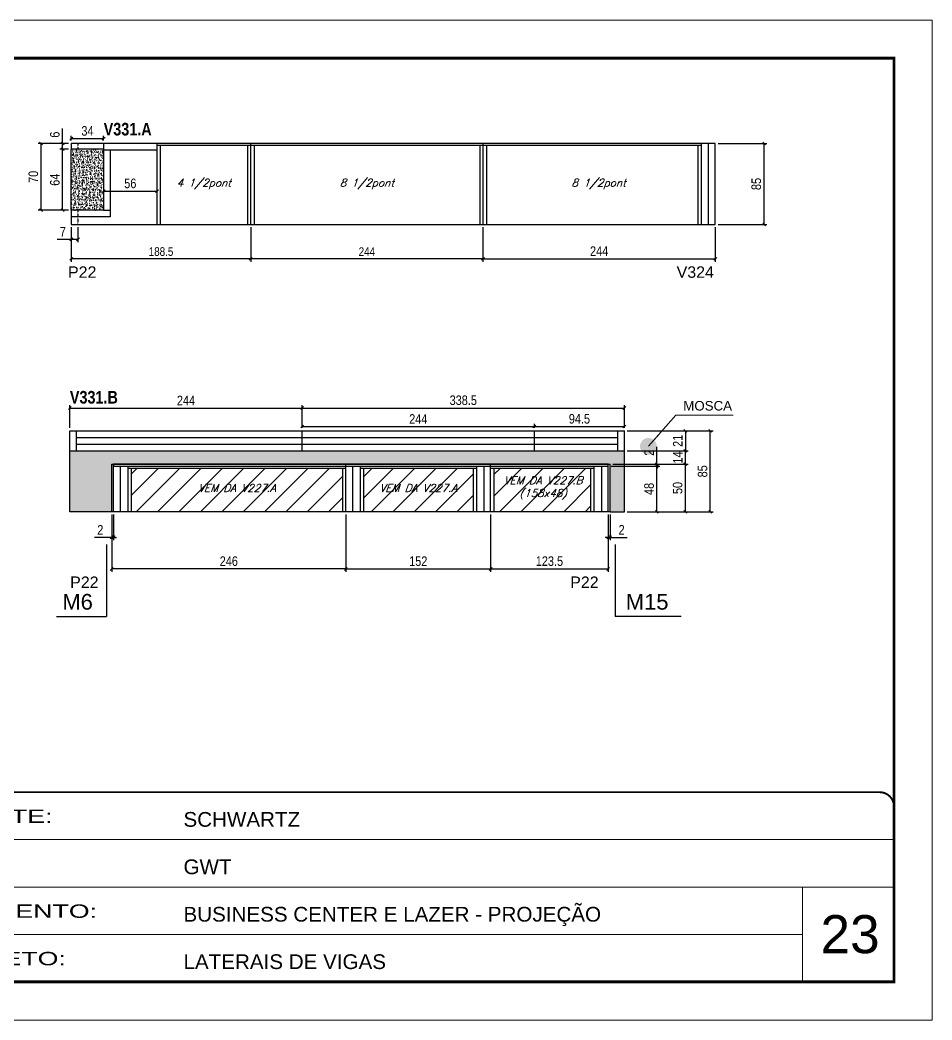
# Model space of a CAD drawing. Extents: x 13154 to 22413, y 1253 to 30260.
# Drawn here: x 16865 to 17823, y 23076 to 24126 of the extents above; entities that cross this region are included whole.
import ezdxf

# ---------------------------------------------------------------- set-up
doc = ezdxf.new("R2010")
doc.units = 0
for name, pattern in [('CONTINUO', [0]), ('DASHED', [0.75, 0.5, -0.25]), ('HIDDEN', [0.375, 0.25, -0.125])]:
    doc.linetypes.add(name, pattern=pattern)
for name, color, linetype in [('5', 5, 'Continuous'), ('COTA', 241, 'Continuous'), ('NOMENCLATURA', 7, 'Continuous'), ('Painéis', 200, 'Continuous'), ('SARR_2.2x7', 40, 'Continuous'), ('SARR_3.5x7', 81, 'Continuous'), ('texto', 7, 'Continuous')]:
    doc.layers.add(name, color=color, linetype=linetype)
for name, color, linetype, lineweight in [('CARIMBO', 255, 'Continuous', 9), ('Folhas', 255, 'Continuous', 9), ('Hachura', 251, 'Continuous', 9), ('SARRAFO DE PRESSAO', 251, 'DASHED', 9)]:
    doc.layers.add(name, color=color, linetype=linetype, lineweight=lineweight)
doc.styles.add('ARIAL', font='arial.ttf')
doc.styles.add('COTA TECNICA', font='techl___.ttf', dxfattribs={"height": 10})
doc.styles.add('COTA TECNICA-50', font='techl___.ttf', dxfattribs={"height": 9})
doc.styles.add('Romans', font='romans.shx')
doc.styles.get("Standard").update_dxf_attribs({"font": 'arial.ttf'})
doc.styles.add('TECNICA', font='techb___.ttf', dxfattribs={"height": 10})
doc.styles.add('Tecnologia', font='')
doc.styles.get('Tecnologia').set_extended_font_data('Forgotten Futurist')
doc.dimstyles.new('3x', dxfattribs={"dimtxt": 10, "dimasz": 5, "dimexe": 7, "dimexo": 5, "dimgap": 4, "dimtad": 1, "dimdec": 4, "dimlfac": 0.333333, "dimdsep": 46, "dimtxsty": 'Standard', "dimblk": 'DOT', "dimcen": 0.09, "dimclrd": 1, "dimclre": 1, "dimclrt": 2, "dimadec": 0, "dimazin": 2, "dimtfac": 1, "dimtdec": 4, "dimtmove": 0, "dimatfit": 3, "dimldrblk": 'DOT', "dimfxl": 1, "dimtolj": 1, "dimtzin": 0, "dimlwd": 9, "dimlwe": 9, "dimarcsym": 0})
doc.dimstyles.new('COTA PAINEL-50', dxfattribs={"dimtxt": 9, "dimasz": 3, "dimexe": 3, "dimexo": 3, "dimgap": 3, "dimtad": 1, "dimdec": 1, "dimzin": 12, "dimdsep": 46, "dimtxsty": 'COTA TECNICA-50', "dimblk1": 'OBLIQUE', "dimblk2": 'OBLIQUE', "dimsah": 1, "dimcen": 0.9, "dimclrd": 4, "dimclre": 4, "dimclrt": 240, "dimadec": 1, "dimazin": 3, "dimtfac": 1, "dimtdec": 1, "dimtmove": 0, "dimatfit": 3, "dimfxl": 1, "dimtolj": 1, "dimtzin": 12, "dimarcsym": 0})
doc.dimstyles.new('PAINEL', dxfattribs={"dimtxt": 10, "dimasz": 3, "dimexe": 3, "dimexo": 3, "dimgap": 3, "dimtad": 1, "dimdec": 1, "dimzin": 12, "dimdsep": 46, "dimtxsty": 'COTA TECNICA', "dimblk1": 'OBLIQUE', "dimblk2": 'OBLIQUE', "dimsah": 1, "dimcen": 0.9, "dimclrd": 4, "dimclre": 4, "dimclrt": 240, "dimadec": 1, "dimazin": 3, "dimtfac": 1, "dimtdec": 1, "dimtmove": 0, "dimatfit": 3, "dimfxl": 1, "dimtolj": 1, "dimtzin": 12, "dimarcsym": 0})

# ---------------------------------------------------------------- blocks, each defined once
blk = doc.blocks.new('9999999999')
at = {"color": 30, "linetype": 'CONTINUO'}
for p, q in [((98564.6, 34379.6), (99584, 34379.6)), ((98564.6, 34329.8), (99488, 34329.8)), ((99584, 34329.8), (99488, 34329.8)), ((99488, 34329.8), (99488, 34230.2)), ((98564.6, 34280), (99488, 34280))]:
    blk.add_line(p, q, dxfattribs=at)
at = {"color": 30, "linetype": 'CONTINUO', "const_width": 2}
blk.add_lwpolyline([(99584, 34230.2), (99584, 34414.4, 0.414214), (99569, 34429.4), (98229, 34429.4, 0.414214), (98214, 34414.4), (98214, 34245.2, 0.414214), (98229, 34230.2), (99584, 34230.2)], format="xyb", dxfattribs=at)
at = {"layer": 'Folhas'}
blk.add_lwpolyline([(98139, 34190.2), (99624, 34190.2), (99624, 35240.2), (98139, 35240.2)], close=True, dxfattribs=at)
at = {"layer": 'Folhas', "color": 30, "const_width": 3}
blk.add_lwpolyline([(98214, 34230.2), (99584, 34230.2), (99584, 35200.2), (98214, 35200.2)], close=True, dxfattribs=at)
at = {"color": 7, "linetype": 'Continuous', "ltscale": 5, "style": 'ARIAL'}
for s, height, p in [('SCHWARTZ', 15.48, (98837.7, 34393.1)), ('GWT', 15.48, (98837.7, 34343.3)), ('BUSINESS CENTER E LAZER - PROJEÇÃO', 15.483, (98837.7, 34293.5)), ('LATERAIS DE VIGAS', 15.483, (98837.7, 34243.7))]:
    blk.add_text(s, height=height, dxfattribs=at).set_placement(p)
at = {"layer": 'Folhas', "color": 7, "style": 'Tecnologia', "width": 1.5}
for s, p in [('CLIENTE:', (98573.7, 34397.2)), ('PAVIMENTO:', (98573.7, 34297.5)), ('PROJETO:', (98573.7, 34247.7))]:
    blk.add_text(s, height=14, dxfattribs=at).set_placement(p)
blk = doc.blocks.new('_Oblique')
at = {"color": 0, "linetype": 'ByBlock', "lineweight": -2}
blk.add_line((-0.5, -0.5), (0.5, 0.5), dxfattribs=at)
blk = doc.blocks.new('*D128')
at = {"layer": 'COTA', "color": 4, "linetype": 'ByBlock', "lineweight": -2, "transparency": 16777216}
for p, q in [((17107.2, 23908.6), (17107.2, 23872.5)), ((17351.2, 23908.6), (17351.2, 23872.5)), ((17351.2, 23875.5), (17107.2, 23875.5))]:
    blk.add_line(p, q, dxfattribs=at)
at = {"layer": 'Defpoints', "color": 0, "linetype": 'ByBlock', "transparency": 16777216}
for p in [(17107.2, 23911.6), (17351.2, 23911.6), (17107.2, 23875.5)]:
    blk.add_point(p, dxfattribs=at)
at = {"layer": 'COTA', "color": 4, "linetype": 'ByBlock', "lineweight": -2, "transparency": 16777216, "xscale": 3, "yscale": 3, "zscale": 3, "rotation": 180}
blk.add_blockref('_Oblique', (17107.2, 23875.5), dxfattribs=at)
at = {"layer": 'COTA', "color": 4, "linetype": 'ByBlock', "lineweight": -2, "transparency": 16777216, "xscale": 3, "yscale": 3, "zscale": 3}
blk.add_blockref('_Oblique', (17351.2, 23875.5), dxfattribs=at)
at = {"layer": 'COTA', "color": 240, "linetype": 'ByBlock', "transparency": 16777216, "insert": (17229.2, 23883.1), "char_height": 9, "attachment_point": 5, "style": 'COTA TECNICA-50'}
blk.add_mtext('\\A1;244', dxfattribs=at)
blk = doc.blocks.new('*D958')
at = {"layer": 'COTA', "color": 4, "linetype": 'ByBlock', "lineweight": -2, "transparency": 16777216}
for p, q in [((16918.7, 23908.6), (16918.7, 23872.5)), ((17107.2, 23908.6), (17107.2, 23872.5)), ((17107.2, 23875.5), (16918.7, 23875.5))]:
    blk.add_line(p, q, dxfattribs=at)
at = {"layer": 'Defpoints', "color": 0, "linetype": 'ByBlock', "transparency": 16777216}
for p in [(16918.7, 23911.6), (17107.2, 23911.6), (16918.7, 23875.5)]:
    blk.add_point(p, dxfattribs=at)
at = {"layer": 'COTA', "color": 4, "linetype": 'ByBlock', "lineweight": -2, "transparency": 16777216, "xscale": 3, "yscale": 3, "zscale": 3, "rotation": 180}
blk.add_blockref('_Oblique', (16918.7, 23875.5), dxfattribs=at)
at = {"layer": 'COTA', "color": 4, "linetype": 'ByBlock', "lineweight": -2, "transparency": 16777216, "xscale": 3, "yscale": 3, "zscale": 3}
blk.add_blockref('_Oblique', (17107.2, 23875.5), dxfattribs=at)
at = {"layer": 'COTA', "color": 240, "linetype": 'ByBlock', "transparency": 16777216, "insert": (17013, 23883.1), "char_height": 9, "attachment_point": 5, "style": 'COTA TECNICA-50'}
blk.add_mtext('\\A1;188.5', dxfattribs=at)
blk = doc.blocks.new('*D959')
at = {"layer": 'COTA', "color": 4, "linetype": 'ByBlock', "lineweight": -2, "transparency": 16777216}
for p, q in [((17351.2, 23908.6), (17351.2, 23872.5)), ((17595.2, 23908.6), (17595.2, 23872.5)), ((17351.2, 23875.5), (17595.2, 23875.5))]:
    blk.add_line(p, q, dxfattribs=at)
at = {"layer": 'Defpoints', "color": 0, "linetype": 'ByBlock', "transparency": 16777216}
for p in [(17351.2, 23911.6), (17595.2, 23911.6), (17595.2, 23875.5)]:
    blk.add_point(p, dxfattribs=at)
at = {"layer": 'COTA', "color": 4, "linetype": 'ByBlock', "lineweight": -2, "transparency": 16777216, "xscale": 3, "yscale": 3, "zscale": 3, "rotation": 180}
blk.add_blockref('_Oblique', (17351.2, 23875.5), dxfattribs=at)
at = {"layer": 'COTA', "color": 4, "linetype": 'ByBlock', "lineweight": -2, "transparency": 16777216, "xscale": 3, "yscale": 3, "zscale": 3}
blk.add_blockref('_Oblique', (17595.2, 23875.5), dxfattribs=at)
at = {"layer": 'COTA', "color": 240, "linetype": 'ByBlock', "transparency": 16777216, "insert": (17473.2, 23883.6), "char_height": 10, "attachment_point": 5, "style": 'COTA TECNICA'}
blk.add_mtext('\\A1;244', dxfattribs=at)
blk = doc.blocks.new('*D960')
at = {"layer": 'COTA', "color": 4, "linetype": 'ByBlock', "lineweight": -2, "transparency": 16777216}
for p, q in [((17598.2, 23996.6), (17649.5, 23996.6)), ((17646.5, 23911.6), (17646.5, 23996.6)), ((17598.2, 23911.6), (17649.5, 23911.6))]:
    blk.add_line(p, q, dxfattribs=at)
at = {"layer": 'Defpoints', "color": 0, "linetype": 'ByBlock', "transparency": 16777216}
for p in [(17595.2, 23996.6), (17646.5, 23996.6), (17595.2, 23911.6)]:
    blk.add_point(p, dxfattribs=at)
at = {"layer": 'COTA', "color": 4, "linetype": 'ByBlock', "lineweight": -2, "transparency": 16777216, "xscale": 3, "yscale": 3, "zscale": 3}
for p, rotation in [((17646.5, 23996.6), 90), ((17646.5, 23911.6), 270)]:
    blk.add_blockref('_Oblique', p, dxfattribs=dict(at, rotation=rotation))
at = {"layer": 'COTA', "color": 240, "linetype": 'ByBlock', "transparency": 16777216, "insert": (17638.3, 23954.1), "char_height": 10, "attachment_point": 5, "rotation": 90, "style": 'COTA TECNICA'}
blk.add_mtext('\\A1;85', dxfattribs=at)
blk = doc.blocks.new('*D961')
at = {"layer": 'COTA', "color": 4, "linetype": 'ByBlock', "lineweight": -2, "transparency": 16777216}
for p, q in [((16918.7, 23908.6), (16918.7, 23892.9)), ((16925.7, 23908.6), (16925.7, 23892.9)), ((16918.7, 23895.9), (16904, 23895.9)), ((16925.7, 23895.9), (16918.7, 23895.9))]:
    blk.add_line(p, q, dxfattribs=at)
at = {"layer": 'Defpoints', "color": 0, "linetype": 'ByBlock', "transparency": 16777216}
for p in [(16918.7, 23911.6), (16925.7, 23911.6), (16918.7, 23895.9)]:
    blk.add_point(p, dxfattribs=at)
at = {"layer": 'COTA', "color": 4, "linetype": 'ByBlock', "lineweight": -2, "transparency": 16777216, "xscale": 3, "yscale": 3, "zscale": 3, "rotation": 180}
blk.add_blockref('_Oblique', (16918.7, 23895.9), dxfattribs=at)
at = {"layer": 'COTA', "color": 4, "linetype": 'ByBlock', "lineweight": -2, "transparency": 16777216, "xscale": 3, "yscale": 3, "zscale": 3}
blk.add_blockref('_Oblique', (16925.7, 23895.9), dxfattribs=at)
at = {"layer": 'COTA', "color": 240, "linetype": 'ByBlock', "transparency": 16777216, "insert": (16909.9, 23903.9), "char_height": 10, "attachment_point": 5, "style": 'COTA TECNICA'}
blk.add_mtext('\\A1;7', dxfattribs=at)
blk = doc.blocks.new('*D962')
at = {"layer": 'COTA', "color": 4, "linetype": 'ByBlock', "lineweight": -2, "transparency": 16777216}
for p, q in [((16915.7, 23990.6), (16906.6, 23990.6)), ((16909.6, 23926.6), (16909.6, 23990.6)), ((16915.7, 23926.6), (16906.6, 23926.6))]:
    blk.add_line(p, q, dxfattribs=at)
at = {"layer": 'Defpoints', "color": 0, "linetype": 'ByBlock', "transparency": 16777216}
for p in [(16909.6, 23990.6), (16918.7, 23990.6), (16918.7, 23926.6)]:
    blk.add_point(p, dxfattribs=at)
at = {"layer": 'COTA', "color": 4, "linetype": 'ByBlock', "lineweight": -2, "transparency": 16777216, "xscale": 3, "yscale": 3, "zscale": 3}
for p, rotation in [((16909.6, 23990.6), 90), ((16909.6, 23926.6), 270)]:
    blk.add_blockref('_Oblique', p, dxfattribs=dict(at, rotation=rotation))
at = {"layer": 'COTA', "color": 240, "linetype": 'ByBlock', "transparency": 16777216, "insert": (16901.5, 23958.6), "char_height": 10, "attachment_point": 5, "rotation": 90, "style": 'COTA TECNICA'}
blk.add_mtext('\\A1;64', dxfattribs=at)
blk = doc.blocks.new('*D963')
at = {"layer": 'COTA', "color": 4, "linetype": 'ByBlock', "lineweight": -2, "transparency": 16777216}
for p, q in [((16915.7, 23996.6), (16884, 23996.6)), ((16887, 23926.6), (16887, 23996.6)), ((16915.7, 23926.6), (16884, 23926.6))]:
    blk.add_line(p, q, dxfattribs=at)
at = {"layer": 'Defpoints', "color": 0, "linetype": 'ByBlock', "transparency": 16777216}
for p in [(16887, 23996.6), (16918.7, 23996.6), (16918.7, 23926.6)]:
    blk.add_point(p, dxfattribs=at)
at = {"layer": 'COTA', "color": 4, "linetype": 'ByBlock', "lineweight": -2, "transparency": 16777216, "xscale": 3, "yscale": 3, "zscale": 3}
for p, rotation in [((16887, 23996.6), 90), ((16887, 23926.6), 270)]:
    blk.add_blockref('_Oblique', p, dxfattribs=dict(at, rotation=rotation))
at = {"layer": 'COTA', "color": 240, "linetype": 'ByBlock', "transparency": 16777216, "insert": (16878.9, 23961.6), "char_height": 10, "attachment_point": 5, "rotation": 90, "style": 'COTA TECNICA'}
blk.add_mtext('\\A1;70', dxfattribs=at)
blk = doc.blocks.new('*D964')
at = {"layer": 'COTA', "color": 4, "linetype": 'ByBlock', "lineweight": -2, "transparency": 16777216}
for p, q in [((16909.6, 23996.6), (16909.6, 24012.3)), ((16915.7, 23996.6), (16906.6, 23996.6)), ((16909.6, 23990.6), (16909.6, 23996.6)), ((16915.7, 23990.6), (16906.6, 23990.6))]:
    blk.add_line(p, q, dxfattribs=at)
at = {"layer": 'Defpoints', "color": 0, "linetype": 'ByBlock', "transparency": 16777216}
for p in [(16909.6, 23996.6), (16918.7, 23996.6), (16918.7, 23990.6)]:
    blk.add_point(p, dxfattribs=at)
at = {"layer": 'COTA', "color": 4, "linetype": 'ByBlock', "lineweight": -2, "transparency": 16777216, "xscale": 3, "yscale": 3, "zscale": 3}
for p, rotation in [((16909.6, 23996.6), 90), ((16909.6, 23990.6), 270)]:
    blk.add_blockref('_Oblique', p, dxfattribs=dict(at, rotation=rotation))
at = {"layer": 'COTA', "color": 240, "linetype": 'ByBlock', "transparency": 16777216, "insert": (16901.5, 24005.9), "char_height": 10, "attachment_point": 5, "rotation": 90, "style": 'COTA TECNICA'}
blk.add_mtext('\\A1;6', dxfattribs=at)
blk = doc.blocks.new('*D965')
at = {"layer": 'COTA', "color": 4, "linetype": 'ByBlock', "lineweight": -2, "transparency": 16777216}
for p, q in [((16918.7, 23999.6), (16918.7, 24004.6)), ((16952.7, 23999.6), (16952.7, 24004.6)), ((16952.7, 24001.6), (16918.7, 24001.6))]:
    blk.add_line(p, q, dxfattribs=at)
at = {"layer": 'Defpoints', "color": 0, "linetype": 'ByBlock', "transparency": 16777216}
for p in [(16918.7, 24001.6), (16918.7, 23996.6), (16952.7, 23996.6)]:
    blk.add_point(p, dxfattribs=at)
at = {"layer": 'COTA', "color": 4, "linetype": 'ByBlock', "lineweight": -2, "transparency": 16777216, "xscale": 3, "yscale": 3, "zscale": 3, "rotation": 180}
blk.add_blockref('_Oblique', (16918.7, 24001.6), dxfattribs=at)
at = {"layer": 'COTA', "color": 4, "linetype": 'ByBlock', "lineweight": -2, "transparency": 16777216, "xscale": 3, "yscale": 3, "zscale": 3}
blk.add_blockref('_Oblique', (16952.7, 24001.6), dxfattribs=at)
at = {"layer": 'COTA', "color": 240, "linetype": 'ByBlock', "transparency": 16777216, "insert": (16935.7, 24009.8), "char_height": 10, "attachment_point": 5, "style": 'COTA TECNICA'}
blk.add_mtext('\\A1;34', dxfattribs=at)
blk = doc.blocks.new('*D966')
at = {"layer": 'COTA', "color": 4, "linetype": 'ByBlock', "lineweight": -2, "transparency": 16777216}
for p, q in [((16952.7, 23958.6), (16952.7, 23943.6)), ((17008.7, 23951.1), (17008.7, 23943.6)), ((16952.7, 23946.6), (17008.7, 23946.6))]:
    blk.add_line(p, q, dxfattribs=at)
at = {"layer": 'Defpoints', "color": 0, "linetype": 'ByBlock', "transparency": 16777216}
for p in [(16952.7, 23961.6), (17008.7, 23954.1), (17008.7, 23946.6)]:
    blk.add_point(p, dxfattribs=at)
at = {"layer": 'COTA', "color": 4, "linetype": 'ByBlock', "lineweight": -2, "transparency": 16777216, "xscale": 3, "yscale": 3, "zscale": 3, "rotation": 180}
blk.add_blockref('_Oblique', (16952.7, 23946.6), dxfattribs=at)
at = {"layer": 'COTA', "color": 4, "linetype": 'ByBlock', "lineweight": -2, "transparency": 16777216, "xscale": 3, "yscale": 3, "zscale": 3}
blk.add_blockref('_Oblique', (17008.7, 23946.6), dxfattribs=at)
at = {"layer": 'COTA', "color": 240, "linetype": 'ByBlock', "transparency": 16777216, "insert": (16980.7, 23954.7), "char_height": 10, "attachment_point": 5, "style": 'COTA TECNICA'}
blk.add_mtext('\\A1;56', dxfattribs=at)
blk = doc.blocks.new('*D967')
at = {"layer": 'COTA', "color": 4, "linetype": 'ByBlock', "lineweight": -2, "transparency": 16777216}
for p, q in [((16961.2, 23606.9), (16961.2, 23546.9)), ((17207.2, 23606.9), (17207.2, 23546.9)), ((17207.2, 23549.9), (16961.2, 23549.9))]:
    blk.add_line(p, q, dxfattribs=at)
at = {"layer": 'Defpoints', "color": 0, "linetype": 'ByBlock', "transparency": 16777216}
for p in [(16961.2, 23609.9), (17207.2, 23609.9), (16961.2, 23549.9)]:
    blk.add_point(p, dxfattribs=at)
at = {"layer": 'COTA', "color": 4, "linetype": 'ByBlock', "lineweight": -2, "transparency": 16777216, "xscale": 3, "yscale": 3, "zscale": 3, "rotation": 180}
blk.add_blockref('_Oblique', (16961.2, 23549.9), dxfattribs=at)
at = {"layer": 'COTA', "color": 4, "linetype": 'ByBlock', "lineweight": -2, "transparency": 16777216, "xscale": 3, "yscale": 3, "zscale": 3}
blk.add_blockref('_Oblique', (17207.2, 23549.9), dxfattribs=at)
at = {"layer": 'COTA', "color": 240, "linetype": 'ByBlock', "transparency": 16777216, "insert": (17084.2, 23558), "char_height": 10, "attachment_point": 5, "style": 'COTA TECNICA'}
blk.add_mtext('\\A1;246', dxfattribs=at)
blk = doc.blocks.new('*D968')
at = {"layer": 'COTA', "color": 4, "linetype": 'ByBlock', "lineweight": -2, "transparency": 16777216}
for p, q in [((17207.2, 23606.9), (17207.2, 23546.9)), ((17359.2, 23606.9), (17359.2, 23546.9)), ((17207.2, 23549.9), (17359.2, 23549.9))]:
    blk.add_line(p, q, dxfattribs=at)
at = {"layer": 'Defpoints', "color": 0, "linetype": 'ByBlock', "transparency": 16777216}
for p in [(17207.2, 23609.9), (17359.2, 23609.9), (17359.2, 23549.9)]:
    blk.add_point(p, dxfattribs=at)
at = {"layer": 'COTA', "color": 4, "linetype": 'ByBlock', "lineweight": -2, "transparency": 16777216, "xscale": 3, "yscale": 3, "zscale": 3, "rotation": 180}
blk.add_blockref('_Oblique', (17207.2, 23549.9), dxfattribs=at)
at = {"layer": 'COTA', "color": 4, "linetype": 'ByBlock', "lineweight": -2, "transparency": 16777216, "xscale": 3, "yscale": 3, "zscale": 3}
blk.add_blockref('_Oblique', (17359.2, 23549.9), dxfattribs=at)
at = {"layer": 'COTA', "color": 240, "linetype": 'ByBlock', "transparency": 16777216, "insert": (17283.2, 23558), "char_height": 10, "attachment_point": 5, "style": 'COTA TECNICA'}
blk.add_mtext('\\A1;152', dxfattribs=at)
blk = doc.blocks.new('*D969')
at = {"layer": 'COTA', "color": 4, "linetype": 'ByBlock', "lineweight": -2, "transparency": 16777216}
for p, q in [((17359.2, 23606.9), (17359.2, 23546.9)), ((17482.7, 23606.9), (17482.7, 23546.9)), ((17359.2, 23549.9), (17482.7, 23549.9))]:
    blk.add_line(p, q, dxfattribs=at)
at = {"layer": 'Defpoints', "color": 0, "linetype": 'ByBlock', "transparency": 16777216}
for p in [(17359.2, 23609.9), (17482.7, 23609.9), (17482.7, 23549.9)]:
    blk.add_point(p, dxfattribs=at)
at = {"layer": 'COTA', "color": 4, "linetype": 'ByBlock', "lineweight": -2, "transparency": 16777216, "xscale": 3, "yscale": 3, "zscale": 3, "rotation": 180}
blk.add_blockref('_Oblique', (17359.2, 23549.9), dxfattribs=at)
at = {"layer": 'COTA', "color": 4, "linetype": 'ByBlock', "lineweight": -2, "transparency": 16777216, "xscale": 3, "yscale": 3, "zscale": 3}
blk.add_blockref('_Oblique', (17482.7, 23549.9), dxfattribs=at)
at = {"layer": 'COTA', "color": 240, "linetype": 'ByBlock', "transparency": 16777216, "insert": (17421, 23558.1), "char_height": 10, "attachment_point": 5, "style": 'COTA TECNICA'}
blk.add_mtext('\\A1;123.5', dxfattribs=at)
blk = doc.blocks.new('*D970')
at = {"layer": 'COTA', "color": 4, "linetype": 'ByBlock', "lineweight": -2, "transparency": 16777216}
for p, q in [((16961.2, 23606.9), (16961.2, 23580)), ((16963.2, 23606.9), (16963.2, 23580)), ((16961.2, 23583), (16943.1, 23583)), ((16963.2, 23583), (16961.2, 23583)), ((16963.2, 23583), (16966.2, 23583))]:
    blk.add_line(p, q, dxfattribs=at)
at = {"layer": 'Defpoints', "color": 0, "linetype": 'ByBlock', "transparency": 16777216}
for p in [(16961.2, 23609.9), (16963.2, 23609.9), (16961.2, 23583)]:
    blk.add_point(p, dxfattribs=at)
at = {"layer": 'COTA', "color": 4, "linetype": 'ByBlock', "lineweight": -2, "transparency": 16777216, "xscale": 3, "yscale": 3, "zscale": 3}
blk.add_blockref('_Oblique', (16961.2, 23583), dxfattribs=at)
at = {"layer": 'COTA', "color": 4, "linetype": 'ByBlock', "lineweight": -2, "transparency": 16777216, "xscale": 3, "yscale": 3, "zscale": 3, "rotation": 180}
blk.add_blockref('_Oblique', (16963.2, 23583), dxfattribs=at)
at = {"layer": 'COTA', "color": 240, "linetype": 'ByBlock', "transparency": 16777216, "insert": (16949.2, 23591), "char_height": 10, "attachment_point": 5, "style": 'COTA TECNICA'}
blk.add_mtext('\\A1;2', dxfattribs=at)
blk = doc.blocks.new('*D129')
at = {"layer": 'COTA', "color": 4, "linetype": 'ByBlock', "lineweight": -2, "transparency": 16777216}
for p, q in [((17482.7, 23606.9), (17482.7, 23580)), ((17484.7, 23606.9), (17484.7, 23580)), ((17482.7, 23583), (17479.7, 23583)), ((17482.7, 23583), (17484.7, 23583)), ((17484.7, 23583), (17502.8, 23583))]:
    blk.add_line(p, q, dxfattribs=at)
at = {"layer": 'Defpoints', "color": 0, "linetype": 'ByBlock', "transparency": 16777216}
for p in [(17482.7, 23609.9), (17484.7, 23609.9), (17484.7, 23583)]:
    blk.add_point(p, dxfattribs=at)
at = {"layer": 'COTA', "color": 4, "linetype": 'ByBlock', "lineweight": -2, "transparency": 16777216, "xscale": 3, "yscale": 3, "zscale": 3}
blk.add_blockref('_Oblique', (17482.7, 23583), dxfattribs=at)
at = {"layer": 'COTA', "color": 4, "linetype": 'ByBlock', "lineweight": -2, "transparency": 16777216, "xscale": 3, "yscale": 3, "zscale": 3, "rotation": 180}
blk.add_blockref('_Oblique', (17484.7, 23583), dxfattribs=at)
at = {"layer": 'COTA', "color": 240, "linetype": 'ByBlock', "transparency": 16777216, "insert": (17496.8, 23591), "char_height": 10, "attachment_point": 5, "style": 'COTA TECNICA'}
blk.add_mtext('\\A1;2', dxfattribs=at)
blk = doc.blocks.new('*D971')
at = {"layer": 'COTA', "color": 4, "linetype": 'ByBlock', "lineweight": -2, "transparency": 16777216}
for p, q in [((16917.2, 23697.9), (16917.2, 23721.8)), ((17161.2, 23697.9), (17161.2, 23721.8)), ((16917.2, 23718.8), (17161.2, 23718.8))]:
    blk.add_line(p, q, dxfattribs=at)
at = {"layer": 'Defpoints', "color": 0, "linetype": 'ByBlock', "transparency": 16777216}
for p in [(17161.2, 23718.8), (16917.2, 23694.9), (17161.2, 23694.9)]:
    blk.add_point(p, dxfattribs=at)
at = {"layer": 'COTA', "color": 4, "linetype": 'ByBlock', "lineweight": -2, "transparency": 16777216, "xscale": 3, "yscale": 3, "zscale": 3, "rotation": 180}
blk.add_blockref('_Oblique', (16917.2, 23718.8), dxfattribs=at)
at = {"layer": 'COTA', "color": 4, "linetype": 'ByBlock', "lineweight": -2, "transparency": 16777216, "xscale": 3, "yscale": 3, "zscale": 3}
blk.add_blockref('_Oblique', (17161.2, 23718.8), dxfattribs=at)
at = {"layer": 'COTA', "color": 240, "linetype": 'ByBlock', "transparency": 16777216, "insert": (17039.2, 23726.8), "char_height": 10, "attachment_point": 5, "style": 'COTA TECNICA'}
blk.add_mtext('\\A1;244', dxfattribs=at)
blk = doc.blocks.new('*D972')
at = {"layer": 'COTA', "color": 4, "linetype": 'ByBlock', "lineweight": -2, "transparency": 16777216}
for p, q in [((17161.2, 23697.9), (17161.2, 23721.8)), ((17499.7, 23697.9), (17499.7, 23721.8)), ((17161.2, 23718.8), (17499.7, 23718.8))]:
    blk.add_line(p, q, dxfattribs=at)
at = {"layer": 'Defpoints', "color": 0, "linetype": 'ByBlock', "transparency": 16777216}
for p in [(17499.7, 23718.8), (17161.2, 23694.9), (17499.7, 23694.9)]:
    blk.add_point(p, dxfattribs=at)
at = {"layer": 'COTA', "color": 4, "linetype": 'ByBlock', "lineweight": -2, "transparency": 16777216, "xscale": 3, "yscale": 3, "zscale": 3, "rotation": 180}
blk.add_blockref('_Oblique', (17161.2, 23718.8), dxfattribs=at)
at = {"layer": 'COTA', "color": 4, "linetype": 'ByBlock', "lineweight": -2, "transparency": 16777216, "xscale": 3, "yscale": 3, "zscale": 3}
blk.add_blockref('_Oblique', (17499.7, 23718.8), dxfattribs=at)
at = {"layer": 'COTA', "color": 240, "linetype": 'ByBlock', "transparency": 16777216, "insert": (17330.5, 23727), "char_height": 10, "attachment_point": 5, "style": 'COTA TECNICA'}
blk.add_mtext('\\A1;338.5', dxfattribs=at)
blk = doc.blocks.new('*D973')
at = {"layer": 'COTA', "color": 4, "linetype": 'ByBlock', "lineweight": -2, "transparency": 16777216}
for p, q in [((17161.2, 23697.9), (17161.2, 23702.4)), ((17161.2, 23699.4), (17405.2, 23699.4)), ((17405.2, 23697.9), (17405.2, 23702.4))]:
    blk.add_line(p, q, dxfattribs=at)
at = {"layer": 'Defpoints', "color": 0, "linetype": 'ByBlock', "transparency": 16777216}
for p in [(17405.2, 23699.4), (17161.2, 23694.9), (17405.2, 23694.9)]:
    blk.add_point(p, dxfattribs=at)
at = {"layer": 'COTA', "color": 4, "linetype": 'ByBlock', "lineweight": -2, "transparency": 16777216, "xscale": 3, "yscale": 3, "zscale": 3, "rotation": 180}
blk.add_blockref('_Oblique', (17161.2, 23699.4), dxfattribs=at)
at = {"layer": 'COTA', "color": 4, "linetype": 'ByBlock', "lineweight": -2, "transparency": 16777216, "xscale": 3, "yscale": 3, "zscale": 3}
blk.add_blockref('_Oblique', (17405.2, 23699.4), dxfattribs=at)
at = {"layer": 'COTA', "color": 240, "linetype": 'ByBlock', "transparency": 16777216, "insert": (17283.2, 23707.4), "char_height": 10, "attachment_point": 5, "style": 'COTA TECNICA'}
blk.add_mtext('\\A1;244', dxfattribs=at)
blk = doc.blocks.new('*D974')
at = {"layer": 'COTA', "color": 4, "linetype": 'ByBlock', "lineweight": -2, "transparency": 16777216}
for p, q in [((17405.2, 23697.9), (17405.2, 23702.4)), ((17405.2, 23699.4), (17499.7, 23699.4)), ((17499.7, 23697.9), (17499.7, 23702.4))]:
    blk.add_line(p, q, dxfattribs=at)
at = {"layer": 'Defpoints', "color": 0, "linetype": 'ByBlock', "transparency": 16777216}
for p in [(17499.7, 23699.4), (17405.2, 23694.9), (17499.7, 23694.9)]:
    blk.add_point(p, dxfattribs=at)
at = {"layer": 'COTA', "color": 4, "linetype": 'ByBlock', "lineweight": -2, "transparency": 16777216, "xscale": 3, "yscale": 3, "zscale": 3, "rotation": 180}
blk.add_blockref('_Oblique', (17405.2, 23699.4), dxfattribs=at)
at = {"layer": 'COTA', "color": 4, "linetype": 'ByBlock', "lineweight": -2, "transparency": 16777216, "xscale": 3, "yscale": 3, "zscale": 3}
blk.add_blockref('_Oblique', (17499.7, 23699.4), dxfattribs=at)
at = {"layer": 'COTA', "color": 240, "linetype": 'ByBlock', "transparency": 16777216, "insert": (17452.5, 23707.5), "char_height": 10, "attachment_point": 5, "style": 'COTA TECNICA'}
blk.add_mtext('\\A1;94.5', dxfattribs=at)
blk = doc.blocks.new('*D937')
at = {"layer": 'COTA', "color": 4, "linetype": 'ByBlock', "lineweight": -2, "transparency": 16777216}
for p, q in [((17487.7, 23659.9), (17566.8, 23659.9)), ((17563.8, 23609.9), (17563.8, 23659.9)), ((17502.7, 23609.9), (17566.8, 23609.9))]:
    blk.add_line(p, q, dxfattribs=at)
at = {"layer": 'Defpoints', "color": 0, "linetype": 'ByBlock', "transparency": 16777216}
for p in [(17484.7, 23659.9), (17563.8, 23659.9), (17499.7, 23609.9)]:
    blk.add_point(p, dxfattribs=at)
at = {"layer": 'COTA', "color": 4, "linetype": 'ByBlock', "lineweight": -2, "transparency": 16777216, "xscale": 3, "yscale": 3, "zscale": 3}
for p, rotation in [((17563.8, 23659.9), 90), ((17563.8, 23609.9), 270)]:
    blk.add_blockref('_Oblique', p, dxfattribs=dict(at, rotation=rotation))
at = {"layer": 'COTA', "color": 240, "linetype": 'ByBlock', "transparency": 16777216, "insert": (17555.7, 23634.9), "char_height": 10, "attachment_point": 5, "rotation": 90, "style": 'COTA TECNICA'}
blk.add_mtext('\\A1;50', dxfattribs=at)
blk = doc.blocks.new('*D938')
at = {"layer": 'COTA', "color": 4, "linetype": 'ByBlock', "lineweight": -2, "transparency": 16777216}
for p, q in [((17502.7, 23673.9), (17566.8, 23673.9)), ((17563.8, 23659.9), (17563.8, 23673.9)), ((17487.7, 23659.9), (17566.8, 23659.9))]:
    blk.add_line(p, q, dxfattribs=at)
at = {"layer": 'Defpoints', "color": 0, "linetype": 'ByBlock', "transparency": 16777216}
for p in [(17499.7, 23673.9), (17563.8, 23673.9), (17484.7, 23659.9)]:
    blk.add_point(p, dxfattribs=at)
at = {"layer": 'COTA', "color": 4, "linetype": 'ByBlock', "lineweight": -2, "transparency": 16777216, "xscale": 3, "yscale": 3, "zscale": 3}
for p, rotation in [((17563.8, 23673.9), 90), ((17563.8, 23659.9), 270)]:
    blk.add_blockref('_Oblique', p, dxfattribs=dict(at, rotation=rotation))
at = {"layer": 'COTA', "color": 240, "linetype": 'ByBlock', "transparency": 16777216, "insert": (17555.8, 23666.9), "char_height": 10, "attachment_point": 5, "rotation": 90, "style": 'COTA TECNICA'}
blk.add_mtext('\\A1;14', dxfattribs=at)
blk = doc.blocks.new('*D939')
at = {"layer": 'COTA', "color": 4, "linetype": 'ByBlock', "lineweight": -2, "transparency": 16777216}
for p, q in [((17502.7, 23694.9), (17566.8, 23694.9)), ((17563.8, 23694.9), (17563.8, 23673.9)), ((17502.7, 23673.9), (17566.8, 23673.9))]:
    blk.add_line(p, q, dxfattribs=at)
at = {"layer": 'Defpoints', "color": 0, "linetype": 'ByBlock', "transparency": 16777216}
for p in [(17499.7, 23694.9), (17499.7, 23673.9), (17563.8, 23673.9)]:
    blk.add_point(p, dxfattribs=at)
at = {"layer": 'COTA', "color": 4, "linetype": 'ByBlock', "lineweight": -2, "transparency": 16777216, "xscale": 3, "yscale": 3, "zscale": 3}
for p, rotation in [((17563.8, 23694.9), 90), ((17563.8, 23673.9), 270)]:
    blk.add_blockref('_Oblique', p, dxfattribs=dict(at, rotation=rotation))
at = {"layer": 'COTA', "color": 240, "linetype": 'ByBlock', "transparency": 16777216, "insert": (17555.8, 23684.4), "char_height": 10, "attachment_point": 5, "rotation": 90, "style": 'COTA TECNICA'}
blk.add_mtext('\\A1;21', dxfattribs=at)
blk = doc.blocks.new('*D940')
at = {"layer": 'COTA', "color": 4, "linetype": 'ByBlock', "lineweight": -2, "transparency": 16777216}
for p, q in [((17502.7, 23694.9), (17593, 23694.9)), ((17590, 23609.9), (17590, 23694.9)), ((17502.7, 23609.9), (17593, 23609.9))]:
    blk.add_line(p, q, dxfattribs=at)
at = {"layer": 'Defpoints', "color": 0, "linetype": 'ByBlock', "transparency": 16777216}
for p in [(17499.7, 23694.9), (17590, 23694.9), (17499.7, 23609.9)]:
    blk.add_point(p, dxfattribs=at)
at = {"layer": 'COTA', "color": 4, "linetype": 'ByBlock', "lineweight": -2, "transparency": 16777216, "xscale": 3, "yscale": 3, "zscale": 3}
for p, rotation in [((17590, 23694.9), 90), ((17590, 23609.9), 270)]:
    blk.add_blockref('_Oblique', p, dxfattribs=dict(at, rotation=rotation))
at = {"layer": 'COTA', "color": 240, "linetype": 'ByBlock', "transparency": 16777216, "insert": (17581.9, 23652.4), "char_height": 10, "attachment_point": 5, "rotation": 90, "style": 'COTA TECNICA'}
blk.add_mtext('\\A1;85', dxfattribs=at)
blk = doc.blocks.new('*D3263')
at = {"layer": 'COTA', "color": 4, "lineweight": -2, "transparency": 16777216}
for p, q in [((17485.7, 23657.9), (17536.8, 23657.9)), ((17533.8, 23609.9), (17533.8, 23657.9)), ((17502.7, 23609.9), (17536.8, 23609.9))]:
    blk.add_line(p, q, dxfattribs=at)
at = {"layer": 'Defpoints', "color": 0, "transparency": 16777216}
for p in [(17482.7, 23657.9), (17533.8, 23657.9), (17499.7, 23609.9)]:
    blk.add_point(p, dxfattribs=at)
at = {"layer": 'COTA', "color": 4, "lineweight": -2, "transparency": 16777216, "xscale": 3, "yscale": 3, "zscale": 3}
for p, rotation in [((17533.8, 23657.9), 90), ((17533.8, 23609.9), 270)]:
    blk.add_blockref('_Oblique', p, dxfattribs=dict(at, rotation=rotation))
at = {"layer": 'COTA', "color": 240, "transparency": 16777216, "insert": (17525.7, 23633.9), "char_height": 10, "attachment_point": 5, "rotation": 90, "style": 'COTA TECNICA'}
blk.add_mtext('\\A1;48', dxfattribs=at)
blk = doc.blocks.new('*D3264')
at = {"layer": 'COTA', "color": 4, "lineweight": -2, "transparency": 16777216}
for p, q in [((17533.8, 23659.9), (17533.8, 23678)), ((17485.7, 23657.9), (17536.8, 23657.9)), ((17487.7, 23659.9), (17536.8, 23659.9)), ((17533.8, 23657.9), (17533.8, 23659.9)), ((17533.8, 23657.9), (17533.8, 23654.9))]:
    blk.add_line(p, q, dxfattribs=at)
at = {"layer": 'Defpoints', "color": 0, "transparency": 16777216}
for p in [(17482.7, 23657.9), (17484.7, 23659.9), (17533.8, 23659.9)]:
    blk.add_point(p, dxfattribs=at)
at = {"layer": 'COTA', "color": 4, "lineweight": -2, "transparency": 16777216, "xscale": 3, "yscale": 3, "zscale": 3}
for p, rotation in [((17533.8, 23659.9), 270), ((17533.8, 23657.9), 90)]:
    blk.add_blockref('_Oblique', p, dxfattribs=dict(at, rotation=rotation))
at = {"layer": 'COTA', "color": 240, "transparency": 16777216, "insert": (17525.8, 23671.9), "char_height": 10, "attachment_point": 5, "rotation": 90, "style": 'COTA TECNICA'}
blk.add_mtext('\\A1;2', dxfattribs=at)
blk = doc.blocks.new('_Dot')
at = {"color": 0, "linetype": 'ByBlock', "lineweight": -2}
blk.add_line((-0.5, 0), (-1, 0), dxfattribs=at)
at = {"color": 0, "linetype": 'ByBlock', "const_width": 0.5}
blk.add_lwpolyline([(-0.25, 0, 1), (0.25, 0, 1)], format="xyb", close=True, dxfattribs=at)

msp = doc.modelspace()

# ---------------------------------------------------------------- hatches: boundary and pattern name
at = {"layer": 'COTA', "linetype": 'ByBlock'}
h = msp.add_hatch(dxfattribs=at)
h.set_pattern_fill('AR-CONC', color=256, scale=0.03)
h.set_pattern_definition([(50, (-115771.353, -4963.9002), (5.46554007, -0.47817257), [0.5715, -6.2865]), (355, (-115771.353, -4963.9), (-1.05730264, 5.73170536), [0.4572, -5.02921753]), (100.4514447, (-115770.8977, -4963.94), (4.40823741, 5.25353256), [0.48570026, -5.34270734]), (46.1842, (-115771.353, -4962.376), (8.13237123, -1.26126984), [0.85725, -9.42975]), (96.6355576, (-115770.6755, -4962.481), (7.122124, 7.42278374), [0.7285507, -8.01406824]), (351.184151, (-115771.353, -4962.376), (7.122124, 7.42278374), [0.685799, -7.54379196]), (21, (-115770.591, -4962.7572), (4.54843174, -3.06795595), [0.5715, -6.2865]), (326, (-115770.591, -4962.757), (1.85406085, 5.52563898), [0.4572, -5.0292]), (71.451445, (-115770.212, -4963.013), (6.40249258, 2.45768307), [0.48570026, -5.34269813]), (37.5, (-115771.3532, -4963.9002), (0.092658098, 2.536651166), [0, -4.96824, 0, -5.1054, 0, -5.04825]), (7.5, (-115771.3532, -4963.9002), (2.004589875, 3.005417245), [0, -2.91084, 0, -4.85394, 0, -1.92405]), (327.5, (-115773.0525, -4963.9002), (4.067717855, -0.17186232), [0, -1.905, 0, -5.9436, 0, -7.8867]), (317.5, (-115773.8145, -4963.9002), (4.44387544, 0.76279473), [0, -2.4765, 0, -3.94716, 0, -5.6007])])
h.paths.add_polyline_path([(16952.73, 23990.58), (16918.73, 23990.58), (16918.73, 23926.58), (16952.73, 23926.58)])
h = msp.add_hatch(dxfattribs=at)
h.set_pattern_fill('AR-CONC', color=256, scale=0.03)
h.set_pattern_definition([(50, (-115866.6203, -5351.9134), (5.46554007, -0.47817257), [0.5715, -6.2865]), (355, (-115866.62, -5351.9134), (-1.05730264, 5.73170536), [0.4572, -5.02921753]), (100.4514447, (-115866.165, -5351.953), (4.40823741, 5.25353256), [0.48570026, -5.34270734]), (46.1842, (-115866.62, -5350.3894), (8.13237123, -1.26126984), [0.85725, -9.42975]), (96.6355576, (-115865.9426, -5350.4945), (7.122124, 7.42278374), [0.7285507, -8.01406824]), (351.184151, (-115866.62, -5350.389), (7.122124, 7.42278374), [0.685799, -7.54379196]), (21, (-115865.8583, -5350.7704), (4.54843174, -3.06795595), [0.5715, -6.2865]), (326, (-115865.858, -5350.7704), (1.85406085, 5.52563898), [0.4572, -5.0292]), (71.451445, (-115865.479, -5351.026), (6.40249258, 2.45768307), [0.48570026, -5.34269813]), (37.5, (-115866.6203, -5351.9134), (0.092658098, 2.536651166), [0, -4.96824, 0, -5.1054, 0, -5.04825]), (7.5, (-115866.6203, -5351.9134), (2.004589875, 3.005417245), [0, -2.91084, 0, -4.85394, 0, -1.92405]), (327.5, (-115868.3195, -5351.9134), (4.067717855, -0.17186232), [0, -1.905, 0, -5.9436, 0, -7.8867]), (317.5, (-115869.0815, -5351.9134), (4.44387544, 0.76279473), [0, -2.4765, 0, -3.94716, 0, -5.6007])])
h.paths.add_polyline_path([(16961.23, 23609.88), (16961.23, 23659.88), (17484.73, 23659.88), (17484.73, 23609.88), (17499.73, 23609.88), (17499.73, 23673.88), (16917.23, 23673.88), (16917.23, 23609.88)])
at = {"layer": 'Hachura', "linetype": 'ByBlock'}
h = msp.add_hatch(dxfattribs=at)
h.set_pattern_fill('ANSI31', color=256, scale=5)
h.paths.add_polyline_path([(17203.73, 23609.88), (17203.73, 23655.68), (16981.73, 23655.68), (16981.73, 23609.88)])
h.paths.add_polyline_path([(17340.73, 23609.88), (17340.73, 23655.68), (17225.73, 23655.68), (17225.73, 23609.88)])
h = msp.add_hatch(dxfattribs=at)
h.set_pattern_fill('ANSI31', color=256, scale=5)
h.paths.add_polyline_path([(17464.23, 23609.88), (17464.23, 23655.68), (17362.73, 23655.68), (17362.73, 23609.88)])

# ---------------------------------------------------------------- linework, layer by layer
at = {"layer": 'COTA', "linetype": 'ByBlock'}
for p, q in [((17580.23, 23996.58), (17580.23, 23911.58)), ((16918.73, 23926.58), (16918.73, 23990.58)), ((16917.23, 23609.88), (16917.23, 23673.88)), ((17499.73, 23609.88), (17499.73, 23673.88)), ((16961.23, 23609.88), (16917.23, 23609.88)), ((17484.73, 23609.88), (17499.73, 23609.88))]:
    msp.add_line(p, q, dxfattribs=at)
at = {"layer": 'COTA'}
for p, q in [((16952.73, 23926.58), (16959.73, 23926.58)), ((16959.73, 23926.58), (16959.73, 23919.58))]:
    msp.add_line(p, q, dxfattribs=at)
at = {"layer": 'NOMENCLATURA', "linetype": 'Continuous'}
for p, q in [((16955.88, 23575.72), (16955.88, 23499.97)), ((17490.08, 23575.72), (17490.08, 23499.97)), ((16903.33, 23499.97), (16955.88, 23499.97)), ((17559.46, 23499.97), (17490.08, 23499.97))]:
    msp.add_line(p, q, dxfattribs=at)
at = {"layer": 'Painéis', "linetype": 'Continuous'}
for p, q in [((16918.73, 23996.58), (16918.73, 23990.58)), ((17595.23, 23996.58), (16918.73, 23996.58)), ((16952.73, 23996.58), (16952.73, 23926.58)), ((17107.23, 23911.58), (17107.23, 23996.58)), ((17351.23, 23911.58), (17351.23, 23996.58)), ((17595.23, 23911.58), (17595.23, 23996.58)), ((16952.73, 23990.58), (16918.73, 23990.58)), ((16918.73, 23926.58), (16918.73, 23911.58)), ((16952.73, 23926.58), (16918.73, 23926.58)), ((16918.73, 23911.58), (17595.23, 23911.58)), ((16917.23, 23694.88), (17499.73, 23694.88)), ((16917.23, 23673.88), (16917.23, 23694.88)), ((17161.23, 23673.88), (17161.23, 23694.88)), ((17405.23, 23673.88), (17405.23, 23694.88)), ((17499.73, 23673.88), (17499.73, 23694.88)), ((16917.23, 23673.88), (17499.73, 23673.88)), ((16961.23, 23609.88), (16961.23, 23659.88)), ((16961.23, 23659.88), (17484.73, 23659.88)), ((16963.23, 23609.88), (16963.23, 23659.88)), ((17207.23, 23609.88), (17207.23, 23659.88)), ((17359.23, 23609.88), (17359.23, 23659.88)), ((17482.73, 23609.88), (17482.73, 23659.88)), ((17484.73, 23609.88), (17484.73, 23659.88)), ((17484.73, 23609.88), (16961.23, 23609.88))]:
    msp.add_line(p, q, dxfattribs=at)
msp.add_lwpolyline([(16963.23, 23657.88), (17482.73, 23657.88), (17482.73, 23659.88), (16963.23, 23659.88)], close=True, dxfattribs=at)
at = {"layer": 'SARR_2.2x7', "linetype": 'HIDDEN'}
for p, q in [((16925.73, 23996.58), (16925.73, 23990.58)), ((16925.73, 23926.58), (16925.73, 23911.58))]:
    msp.add_line(p, q, dxfattribs=at)
at = {"layer": 'SARR_2.2x7', "linetype": 'Continuous'}
for p, q in [((17107.23, 23994.38), (17008.73, 23994.38)), ((17351.23, 23994.38), (17107.23, 23994.38)), ((17580.23, 23994.38), (17351.23, 23994.38)), ((17588.23, 23911.58), (17588.23, 23996.58)), ((17008.73, 23989.58), (16952.73, 23989.58)), ((16959.73, 23989.58), (16959.73, 23926.58)), ((16959.73, 23919.58), (16918.73, 23919.58)), ((16924.23, 23673.88), (16924.23, 23694.88)), ((17492.73, 23673.88), (17492.73, 23694.88)), ((16924.23, 23687.88), (17161.23, 23687.88)), ((16924.23, 23680.88), (17161.23, 23680.88)), ((17161.23, 23687.88), (17492.73, 23687.88)), ((17161.23, 23680.88), (17492.73, 23680.88)), ((16970.23, 23657.88), (16970.23, 23609.88)), ((17214.23, 23657.88), (17214.23, 23609.88)), ((17352.23, 23657.88), (17352.23, 23609.88)), ((17475.73, 23657.88), (17475.73, 23609.88)), ((16978.23, 23655.68), (17207.23, 23655.68)), ((17222.23, 23655.68), (17344.23, 23655.68)), ((17359.23, 23655.68), (17467.73, 23655.68))]:
    msp.add_line(p, q, dxfattribs=at)
at = {"layer": 'SARR_3.5x7'}
for p, q in [((17008.73, 23996.58), (17008.73, 23911.58)), ((17012.23, 23994.38), (17012.23, 23911.58)), ((17103.73, 23994.38), (17103.73, 23911.58)), ((17110.73, 23994.38), (17110.73, 23911.58)), ((17347.73, 23994.38), (17347.73, 23911.58)), ((17354.73, 23994.38), (17354.73, 23911.58)), ((17576.73, 23994.38), (17576.73, 23911.58)), ((16978.23, 23657.88), (16978.23, 23609.88)), ((17222.23, 23657.88), (17222.23, 23609.88)), ((17344.23, 23657.88), (17344.23, 23609.88)), ((17467.73, 23657.88), (17467.73, 23609.88)), ((16981.73, 23655.68), (16981.73, 23609.88)), ((17203.73, 23655.68), (17203.73, 23609.88)), ((17225.73, 23655.68), (17225.73, 23609.88)), ((17340.73, 23655.68), (17340.73, 23609.88)), ((17362.73, 23655.68), (17362.73, 23609.88)), ((17464.23, 23655.68), (17464.23, 23609.88))]:
    msp.add_line(p, q, dxfattribs=at)

# ---------------------------------------------------------------- block references
at = {"layer": 'SARRAFO DE PRESSAO', "color": 6, "linetype": 'ByBlock'}
msp.add_blockref('9999999999', (-81801.1, -11113.91), dxfattribs=at)

# ---------------------------------------------------------------- texts
at = {"layer": '5', "linetype": 'Continuous'}
for s, p in [('P22', (16915.3, 23855.6)), ('V324', (17554.63, 23855.6)), ('P22', (16917.56, 23529.98)), ('P22', (17442.84, 23529.98))]:
    msp.add_text(s, height=12, rotation=0.00004, dxfattribs=at).set_placement(p)
at = {"layer": 'CARIMBO', "style": 'ARIAL'}
for s, height, p in [('MOSCA', 10, (17561.6, 23716.25)), ('23', 40, (17705.74, 23146.44))]:
    msp.add_text(s, height=height, dxfattribs=at).set_placement(p)
at = {"layer": 'NOMENCLATURA', "style": 'TECNICA'}
for s, p in [('V331.A', (16952.73, 24005.1)), ('V331.B', (16917.23, 23723.59))]:
    msp.add_text(s, height=13.2, dxfattribs=at).set_placement(p)
at = {"layer": 'NOMENCLATURA', "linetype": 'Continuous'}
for s, p in [('M6', (16909.37, 23507.17)), ('M15', (17501.24, 23507.17))]:
    msp.add_text(s, height=16.5, dxfattribs=at).set_placement(p)
at = {"layer": 'texto', "color": 2, "char_height": 8, "attachment_point": 5, "style": 'Romans'}
for s, insert in [('{\\Q19;\\C256;4 1/2pont}', (17057.98, 23954.08)), ('{\\Q19;\\C256;8 1/2pont}', (17229.23, 23954.08)), ('{\\Q19;\\C256;8 1/2pont}', (17472.73, 23954.08)), ('{\\Q19;\\C256;VEM DA V227.B\\P(158x48)}', (17414.36, 23634.88)), ('{\\Q19;\\C256;VEM DA V227.A}', (17092.73, 23634.88)), ('{\\Q19;\\C256;VEM DA V227.A}', (17283.23, 23634.88))]:
    msp.add_mtext(s, dxfattribs=dict(at, insert=insert))

# ---------------------------------------------------------------- dimensions: what is measured, and where the dimension line sits
at = {"layer": 'COTA', "linetype": 'ByBlock'}
for base, p1, p2, picture, middle in [((16918.73, 24001.56), (16952.73, 23996.58), (16918.73, 23996.58), '*D965', (16935.73, 24009.78)), ((17008.73, 23946.58), (16952.73, 23961.58), (17008.73, 23954.08), '*D966', (16980.73, 23954.69)), ((16918.73, 23895.87), (16925.73, 23911.58), (16918.73, 23911.58), '*D961', (16909.87, 23903.94)), ((17595.23, 23875.5), (17351.23, 23911.58), (17595.23, 23911.58), '*D959', (17473.23, 23883.57)), ((17161.23, 23718.77), (16917.23, 23694.88), (17161.23, 23694.88), '*D971', (17039.23, 23726.84)), ((17405.23, 23699.37), (17161.23, 23694.88), (17405.23, 23694.88), '*D973', (17283.23, 23707.45)), ((16961.23, 23582.95), (16963.23, 23609.88), (16961.23, 23609.88), '*D970', (16949.18, 23590.95)), ((17359.23, 23549.88), (17207.23, 23609.88), (17359.23, 23609.88), '*D968', (17283.23, 23557.99))]:
    dim = msp.add_linear_dim(base=base, p1=p1, p2=p2, dimstyle='PAINEL', dxfattribs=at)
    dim.commit()
    dim.dimension.update_dxf_attribs({"geometry": picture, "text_midpoint": middle})
for base, p1, p2, angle, picture, middle in [((16909.61, 23996.58), (16918.73, 23990.58), (16918.73, 23996.58), 90, '*D964', (16901.51, 24005.92)), ((16886.98, 23996.58), (16918.73, 23926.58), (16918.73, 23996.58), 90, '*D963', (16878.87, 23961.58)), ((17646.47, 23996.58), (17595.23, 23911.58), (17595.23, 23996.58), 90, '*D960', (17638.34, 23954.08)), ((16909.61, 23990.58), (16918.73, 23926.58), (16918.73, 23990.58), 90, '*D962', (16901.51, 23958.58)), ((17563.84, 23673.88), (17499.73, 23694.88), (17499.73, 23673.88), 90, '*D939', (17555.79, 23684.38)), ((17590.05, 23694.88), (17499.73, 23609.88), (17499.73, 23694.88), 90, '*D940', (17581.92, 23652.38)), ((17563.84, 23659.88), (17499.73, 23609.88), (17484.73, 23659.88), 90, '*D937', (17555.73, 23634.88)), ((16961.23, 23549.88), (17207.23, 23609.88), (16961.23, 23609.88), 180, '*D967', (17084.23, 23557.98)), ((17484.73, 23582.95), (17482.73, 23609.88), (17484.73, 23609.88), 180, '*D129', (17496.79, 23590.95))]:
    dim = msp.add_linear_dim(base=base, p1=p1, p2=p2, angle=angle, dimstyle='PAINEL', dxfattribs=at)
    dim.commit()
    dim.dimension.update_dxf_attribs({"geometry": picture, "text_midpoint": middle})
dim = msp.add_linear_dim(base=(16918.73, 23875.5), p1=(17107.23, 23911.58), p2=(16918.73, 23911.58), angle=180, dimstyle='COTA PAINEL-50', override={"dimarcsym": 1}, dxfattribs=at)
dim.commit()
dim.dimension.update_dxf_attribs({"geometry": '*D958', "text_midpoint": (17012.98, 23883.11)})
for base, p1, p2, dimstyle, override, picture, middle in [((17107.23, 23875.5), (17351.23, 23911.58), (17107.23, 23911.58), 'COTA PAINEL-50', {"dimarcsym": 1}, '*D128', (17229.23, 23883.06)), ((17499.73, 23718.77), (17161.23, 23694.88), (17499.73, 23694.88), 'PAINEL', {"dimtmove": 1}, '*D972', (17330.48, 23727.01)), ((17499.73, 23699.37), (17405.23, 23694.88), (17499.73, 23694.88), 'PAINEL', {"dimtmove": 1}, '*D974', (17452.48, 23707.51)), ((17482.73, 23549.88), (17359.23, 23609.88), (17482.73, 23609.88), 'PAINEL', {"dimtmove": 1}, '*D969', (17420.98, 23558.1))]:
    dim = msp.add_linear_dim(base=base, p1=p1, p2=p2, dimstyle=dimstyle, override=override, dxfattribs=at)
    dim.commit()
    dim.dimension.update_dxf_attribs({"geometry": picture, "text_midpoint": middle})
at = {"layer": 'COTA'}
for base, p1, p2, picture, middle in [((17533.78, 23659.88), (17482.73, 23657.88), (17484.73, 23659.88), '*D3264', (17525.78, 23671.93)), ((17533.78, 23657.88), (17499.73, 23609.88), (17482.73, 23657.88), '*D3263', (17525.68, 23633.88))]:
    dim = msp.add_linear_dim(base=base, p1=p1, p2=p2, angle=90, dimstyle='PAINEL', dxfattribs=at)
    dim.commit()
    dim.dimension.update_dxf_attribs({"geometry": picture, "text_midpoint": middle})
at = {"layer": 'COTA', "linetype": 'ByBlock'}
dim = msp.add_linear_dim(base=(17563.84, 23673.88), p1=(17484.73, 23659.88), p2=(17499.73, 23673.88), angle=90, dimstyle='PAINEL', dxfattribs=at)
dim.commit()
dim.dimension.update_dxf_attribs({"geometry": '*D938', "text_midpoint": (17563.84, 23666.88), "dimtype": 160})

# ---------------------------------------------------------------- leaders
at = {"layer": 'Hachura'}
msp.add_leader([(17524.96, 23678.65), (17553.81, 23711.25), (17613.88, 23711.25)], dimstyle='3x', override={"dimasz": 17.5, "dimgap": 4, "dimtad": 0}, dxfattribs=at)

doc.saveas('drawing.dxf')
